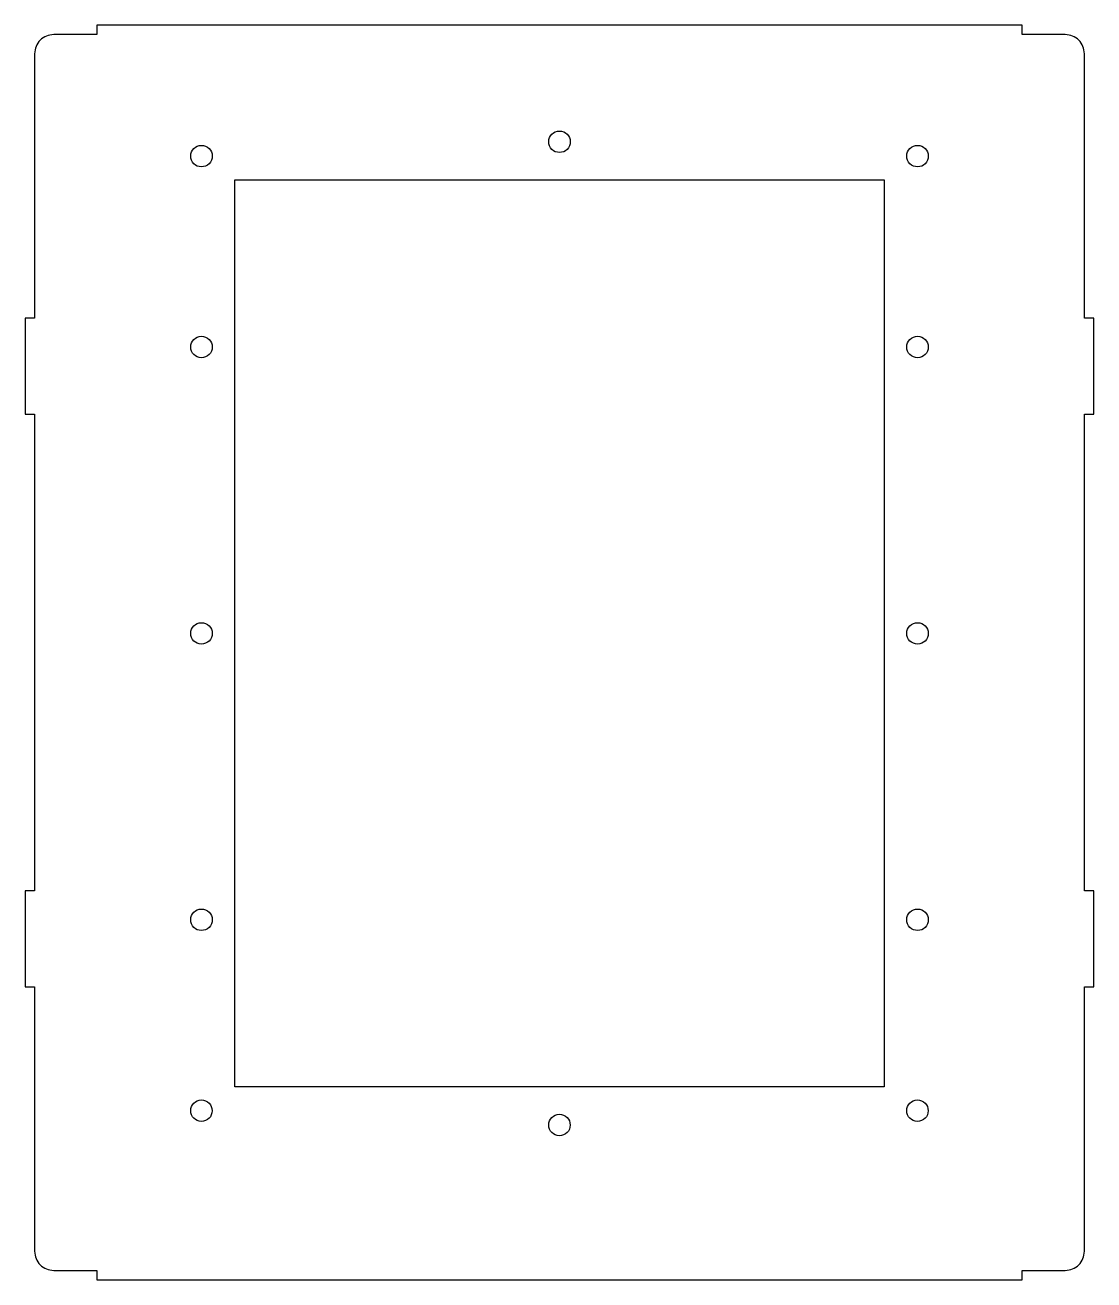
# Model space of a CAD drawing. Header units: millimetres. Extents: x -15 to 209, y 0 to 263.
import ezdxf

# ---------------------------------------------------------------- set-up
doc = ezdxf.new("R2010")
doc.units = ezdxf.units.MM

msp = doc.modelspace()

# ---------------------------------------------------------------- linework, layer by layer
msp.add_lwpolyline([(-9, 260.9, 0.414214), (-13, 256.9), (-13, 201.5), (-15, 201.5), (-15, 181.4), (-13, 181.4), (-13, 81.5), (-15, 81.5), (-15, 61.4), (-13, 61.4), (-13, 6, 0.414214), (-9, 2), (0, 2), (0, 0), (193.9, 0), (193.9, 2), (202.9, 2, 0.414214), (206.9, 6), (206.9, 61.4), (208.9, 61.4), (208.9, 81.5), (206.9, 81.5), (206.9, 181.4), (208.9, 181.4), (208.9, 201.5), (206.9, 201.5), (206.9, 256.9, 0.414214), (202.9, 260.9), (193.9, 260.9), (193.9, 262.9), (0, 262.9), (0, 260.9)], format="xyb", close=True)
msp.add_lwpolyline([(164.95, 40.45), (28.95, 40.45), (28.95, 230.45), (164.95, 230.45)], close=True)
for centre in [(96.95, 238.45), (21.95, 235.45), (171.95, 235.45), (21.95, 195.45), (171.95, 195.45), (21.95, 135.45), (171.95, 135.45), (21.95, 75.45), (171.95, 75.45), (21.94, 35.45), (171.94, 35.45), (96.94, 32.45)]:
    msp.add_circle(centre, 2.25)

doc.saveas('drawing.dxf')
